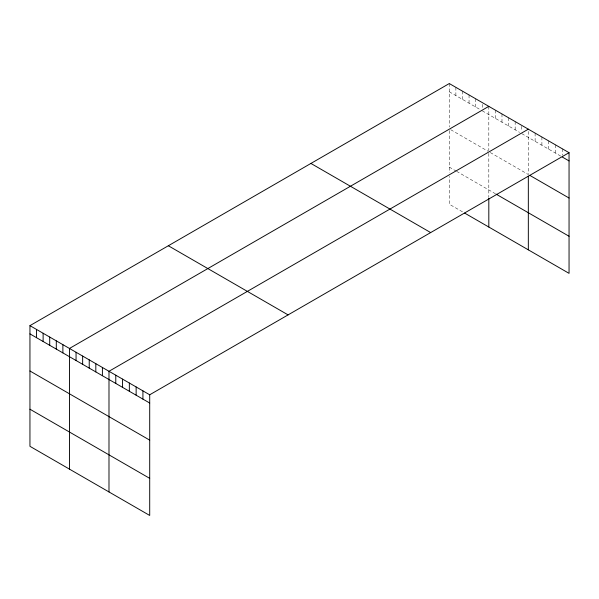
<?xml version="1.0" encoding="UTF-8"?>
<svg xmlns="http://www.w3.org/2000/svg" width="599" height="599" viewBox="0 0 599 599"><rect width="100%" height="100%" fill="white"/><g stroke="black" fill="none" stroke-linecap="round" stroke-linejoin="round"><path stroke-width="0.45" stroke-dasharray="3 2.25" d="M449.295 83.546L449.295 127.025M449.295 91.782L480.765 109.954M482.225 110.793L519.55 132.342M521.744 133.614L560.754 156.137M450.755 129.728L488.08 151.277M490.274 152.543L528.333 174.519L528.333 129.174M449.295 167.106L455.876 170.91M456.61 171.336L495.395 193.732M462.465 211.814L449.295 204.214L449.295 176.383M562.266 148.769L562.266 155.171M555.475 144.846L555.475 153.089M548.691 140.93L548.691 149.166M541.908 137.014L541.908 145.25M535.117 133.098L535.117 141.334M521.744 126.292L521.744 130.867M515.162 121.567L515.162 129.811M508.573 117.771L508.573 126.007M501.984 113.967L501.984 122.203M495.395 110.164L495.395 118.4M488.814 106.36L488.814 150.776M488.814 153.396L488.814 197.348M482.225 104.391L482.225 108.966M475.636 98.753L475.636 106.996M469.054 94.949L469.054 103.193M462.465 91.145L462.465 99.389M455.876 87.342L455.876 95.585M449.295 130.582L449.295 172.677"/><path stroke-width="0.9" d="M29.95 325.646L149.705 394.786L149.705 515.454L29.95 446.315L29.95 325.646L449.295 83.546L569.05 152.685L569.05 273.354L464.659 213.087M488.814 106.36L69.469 348.461L69.469 469.129M528.333 129.174L108.988 371.283L108.988 491.951M149.705 394.786L569.05 152.685M562.266 157.005L569.05 160.921M529.838 175.387L569.05 198.022M496.129 194.151L569.05 236.253M310.911 163.437L430.666 232.577M168.334 245.755L288.089 314.894M29.95 333.89L149.705 403.03M29.95 370.991L149.705 440.13M29.95 409.214L149.705 478.354M528.333 176.218L528.333 249.843M488.814 198.276L488.814 227.028M142.921 390.87L142.921 399.114M136.138 386.954L136.138 395.19M129.347 383.038L129.347 391.274M122.563 379.115L122.563 387.358M115.779 375.199L115.779 383.435M102.407 367.479L102.407 375.715M95.818 363.675L95.818 371.912M89.229 359.872L89.229 368.115M82.647 356.068L82.647 364.312M76.058 352.264L76.058 360.508M62.88 344.665L62.88 352.901M56.299 340.861L56.299 349.097M49.71 337.057L49.71 345.294M43.121 333.254L43.121 341.49M36.539 329.45L36.539 337.686"/></g></svg>
